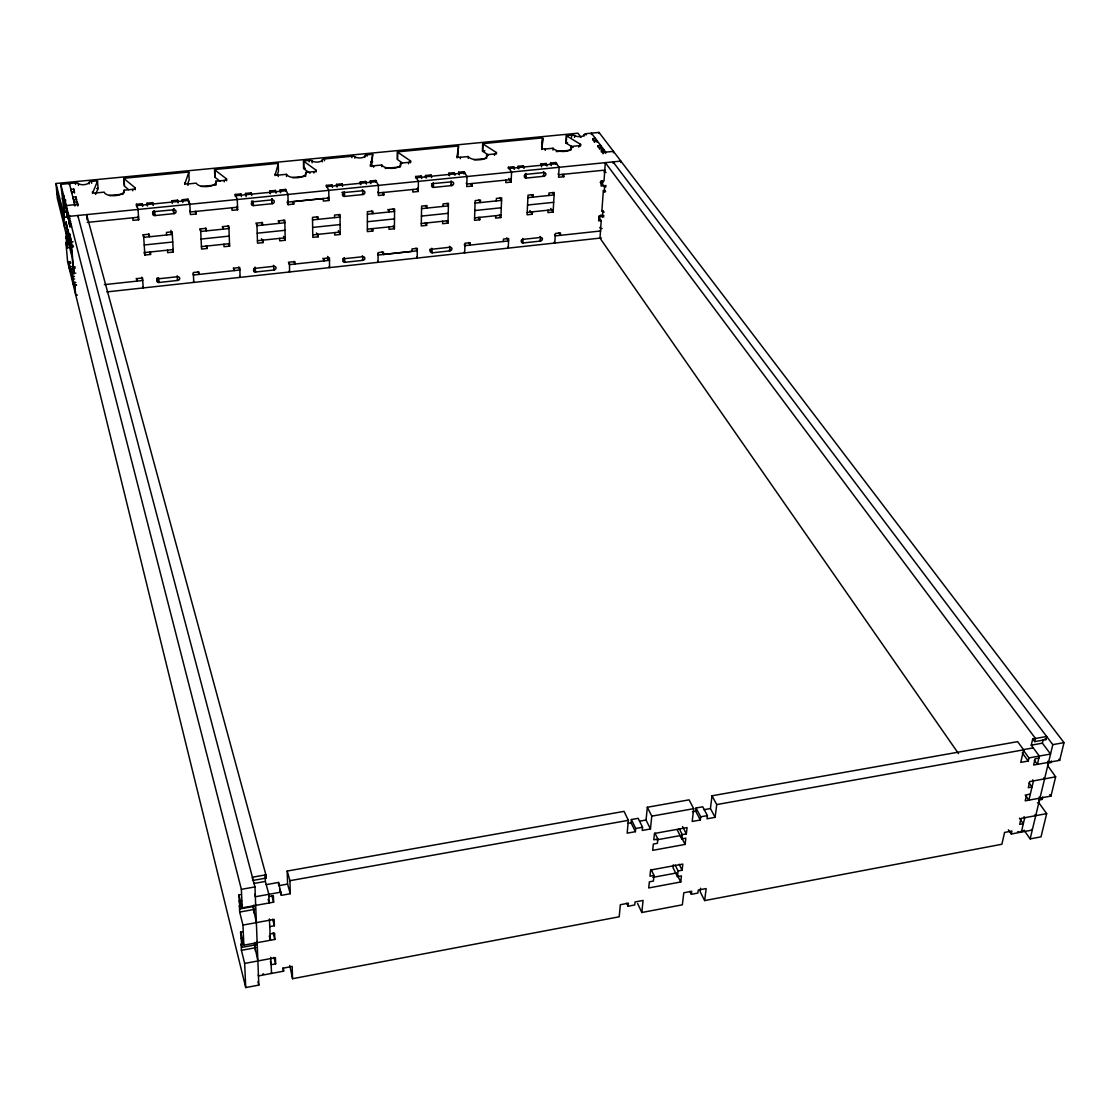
<?xml version="1.0" encoding="UTF-8"?>
<svg xmlns="http://www.w3.org/2000/svg" width="1120" height="1120" viewBox="0 0 1120 1120"><rect width="100%" height="100%" fill="white"/><g stroke="black" fill="none" stroke-linecap="round" stroke-linejoin="round"><path stroke-width="1.5" d="M364.952 157.234L364.952 155.834A2.744 1.204 0.5 0 1 367.052 154.798L372.68 154.266L371.672 166.544M365.75 183.344L365.75 181.454L360.276 182L360.276 184.366M366.394 184.114L365.75 181.454M367.052 156.212L367.052 154.798M370.314 182.896L370.314 180.992L375.774 180.46L378.406 185.388L378.364 195.51L383.824 194.95L383.838 192.43M370.328 166.264L372.75 154.602M370.958 183.652L370.314 180.992M371.546 211.134L372.834 213.64L372.848 211.134L367.388 211.708L367.36 231.616L372.778 231.042L372.792 228.564M373.66 167.202L373.674 165.788A2.772 1.218 0.5 0 1 370.328 164.85M375.774 181.874L375.774 180.46M381.738 166.642L381.752 164.99L373.674 165.788M416.654 257.124L417.172 258.076L417.326 248.36L411.992 248.934L411.964 251.37L383.446 254.464L383.46 252.028L378.098 252.616L378.042 262.346L377.566 261.38M63.21 196.294L65.058 205.94L63.224 196.35L64.33 196.308M389.018 226.87L389.004 229.334L394.394 228.774L394.576 208.908L389.158 209.454L389.144 211.96L387.814 209.454M397.292 159.32L397.362 151.886L458.472 145.978L457.758 157.5M400.498 166.208L400.54 163.156L408.562 162.372A2.758 1.218 1 0 0 410.55 160.93L397.67 152.208L397.586 159.642L402.388 162.918M408.548 163.786L408.562 162.372M410.536 162.806L410.55 160.93M412.874 189.518L412.832 192.038L418.25 191.478L418.418 181.37M415.604 177.912L415.632 176.484L421.036 175.952L421.708 178.584M421.008 177.366L421.036 175.952M425.502 177.394L425.544 175.504L430.934 174.958L431.62 177.59M426.216 178.136L425.544 175.504M425.544 205.576L426.944 208.054L426.986 205.562L421.61 206.122L421.26 225.932L426.608 225.372L426.664 222.908M430.906 176.386L430.934 174.958M430.136 250.81L430.178 249.228M433.174 182.7L433.622 187.404L451.584 185.584L451.136 180.894A2.086 1.806 -32.3 0 1 450.842 181.244M442.694 221.228L442.638 223.692L447.958 223.132L448.462 203.35L443.1 203.896L443.044 206.388M448.812 175.07L448.868 173.18L454.23 172.648L454.93 175.266M449.554 175.798L448.868 173.18M454.188 174.062L454.23 172.648M456.932 157.794L458.556 146.328M458.64 174.09L458.696 172.2L464.044 171.668L467.026 176.526L466.718 186.578L472.08 186.032L472.15 183.526M459.396 174.818L458.696 172.2M460.306 158.704L460.334 157.304A2.744 1.204 1.6 0 1 456.974 156.394M463.974 174.02L464.044 171.668M468.202 158.396L468.258 156.534L460.334 157.304M478.87 200.074L480.382 202.524L480.466 200.046L475.146 200.606L474.502 220.332L479.78 219.772L479.864 217.322M488.558 155.106L482.734 151.354L483 143.962A2.702 1.176 1.9 0 1 482.79 143.794M486.542 158.452L486.668 154.728L494.55 153.958A2.73 1.19 2 0 0 496.398 152.544L483 143.962M494.494 155.358L494.55 153.958M496.342 153.93L496.398 152.544M495.698 215.656L495.614 218.106L500.864 217.56L501.676 197.862L496.384 198.408L496.286 200.886M503.356 241.486L503.454 239.078L508.676 238.504L508.256 248.15L507.682 247.212M505.918 180.11L505.82 182.616L511.126 182.07L511.56 172.046L508.396 167.258L513.688 166.726L514.416 169.33M508.34 168.658L508.396 167.258M513.604 168.602L513.688 166.726M518.014 168.168L518.098 166.292L523.376 165.76L524.104 168.364M518.826 168.882L518.098 166.292M523.292 167.636L523.376 165.76M526.232 178.052L525.798 173.404M531.552 194.656L533.162 197.078L533.288 194.614L528.024 195.146L527.086 214.788L532.308 214.242L532.42 211.806M540.848 165.424L540.918 164.01L546.182 163.492L546.924 166.082M541.828 149.492L542.696 138.208L542.024 149.254M542.192 145.208L542.584 137.872L482.678 143.654L482.412 151.032L484.918 150.794M541.66 166.838L540.918 164.01M545.23 150.388L545.3 149.002A2.716 1.176 2.7 0 1 541.898 148.092M546.07 165.368L546.182 163.492M548.072 210.154L547.932 212.59L553.126 212.044L554.232 192.458L548.996 192.99L548.87 195.454M550.466 164.458L550.55 163.058L555.786 162.54L559.118 167.3L558.558 177.268L563.794 176.736L563.934 174.258M551.292 165.648L550.55 163.058M552.958 150.094L553.056 148.232L545.3 149.002M555.702 163.94L555.786 162.54M573.132 147.434L566.23 143.22A2.674 1.148 2.9 0 1 565.992 143.024L566.314 135.576L571.69 135.058A2.688 1.148 3 0 1 574.644 135.576A5.362 2.282 3 0 0 580.552 136.612A5.362 2.282 3 0 0 584.234 134.652A2.674 1.148 3.1 0 1 586.068 133.672L599.018 132.426L1064 742.644L1059.688 760.34L1033.634 765.03L1035.104 758.8L1038.842 758.128M566.23 143.22L566.65 135.884A2.688 1.148 2.9 0 1 566.426 135.702M570.934 149.478L571.116 146.468L578.83 145.712A2.702 1.162 3.1 0 0 580.552 144.326L566.65 135.884M571.55 137.354L571.69 135.058M574.532 137.41L574.644 135.576M578.746 147.098L578.83 145.712M580.44 146.16L580.552 144.326M584.15 136.024L584.234 134.652M585.984 135.044L586.068 133.672M591.332 134.526L591.416 133.154L605.738 152.138L605.654 153.37M592.746 140.028L592.83 138.656L595.378 138.404L595.168 141.624M594.454 142.296L592.83 138.656M596.988 142.282L597.086 140.672L594.538 140.924M598.024 147.056L598.108 145.67L600.67 145.418L600.474 148.414M598.948 133.448L599.018 132.426M599.746 149.352L598.108 145.67M601.3 151.928L601.426 150.08L604.002 149.828L603.778 153.062M602.308 149.1L602.406 147.714L599.844 147.966M600.964 183.638L601.16 180.824M603.078 153.79L601.426 150.08M600.628 215.642L600.53 217L599.564 215.628M598.654 216.93L601.23 220.584L599.998 238.126L958.524 753.648M603.876 216.832L602.434 216.986L602.77 212.156L601.902 210.938L603.33 190.652L605.262 190.456M605.668 191.702L604.212 191.856L604.562 186.956L602.798 184.59L602.098 180.95M613.354 152.768L613.466 151.382L603.176 152.39M613.004 163.128L613.088 161.882L1052.8 744.646L1030.148 838.894L1041.012 836.836L1046.682 813.624L1038.758 802.634L1037.4 802.886M620.774 162.498L620.872 161.098L69.006 216.37L69.902 226.758L71.554 226.59M279.566 888.902L281.344 895.342L290.29 893.732L287.574 884.086L287.21 871.052L624.05 811.37L628.376 820.33L627.158 833.154L635.404 831.67L635.726 828.478L631.372 819.532L638.176 818.314L642.558 827.26L642.236 830.452L650.454 828.968L651.77 816.158L647.346 807.254L689.08 799.848L693.7 808.682L692.188 821.464L700.322 820.008L700.7 816.816L696.066 807.996L702.758 806.806L707.42 815.612L707.028 818.79L715.12 817.334L716.73 804.566L712.012 795.788L1017.618 741.65L1023.638 749.84L1020.754 762.384L1028.244 761.04L1028.972 757.904L1022.952 749.714L1033.27 747.88M635.404 831.67L631.064 822.724L631.372 819.532M1031.786 829.346L1032.276 830.046L1011.248 834.008L1011.934 831.04L1004.598 832.426L1001.882 844.256L704.634 900.592L706.16 888.566L698.264 890.064L697.886 893.074L691.348 894.306L691.712 891.296L683.788 892.78L682.36 904.82L641.816 912.506L643.062 900.438L635.054 901.95L634.746 904.974L628.11 906.234L628.404 903.196L620.354 904.708L619.206 916.79L292.53 978.712L289.786 965.44M650.454 828.968L646.044 820.036L647.346 807.254M651.098 869.456L653.996 875.448L653.394 881.09L649.376 881.832L648.732 887.95L680.736 881.972L681.45 875.868L677.446 876.61L673.008 867.65L673.33 864.85M654.92 833.098L657.86 839.048L657.412 843.304L653.338 844.046L652.68 850.346L685.104 844.424L685.832 838.138L681.786 838.88L677.264 829.99M677.446 876.61L678.104 870.982L675.136 865.018M681.786 838.88L682.276 834.624L679.252 828.702M678.104 870.982L682.108 870.24L682.822 864.08L650.608 870.03L649.964 876.204L653.996 875.448M682.276 834.624L686.336 833.896L687.064 827.568L654.444 833.462L653.786 839.79L657.86 839.048M700.322 820.008L695.688 811.174L696.066 807.996M700.56 888.216L700.14 891.646L704.634 900.592M715.12 817.334L710.43 808.542L712.012 795.788M1034.348 760.256L1037.372 764.358L1039.332 756.056L1031.254 745.164L1032.71 738.92L1034.11 738.668M1035.468 738.486L1046.654 736.498L1045.912 739.634L1034.726 741.622L1035.468 738.486L605.304 162.666L604.03 180.838L601.44 181.104L601.09 186.018L606.018 185.514M1028.972 757.904L1050.532 754.04L1042.398 743.176L1043.238 739.676M1024.352 830.396L1022.952 830.844M1038.842 802.27L1039.556 799.274M1030.344 794.08L1026.648 794.766L1025.22 800.842L1050.966 796.082L1055.656 776.832L1047.662 765.562M1047.76 765.17L1048.488 762.104M1038.758 800.016L1042.174 799.386L1042.748 796.992M1047.606 763.14L1051.064 762.51L1051.442 760.956M277.2 175.154L278.446 171.248L278.222 163.38L214.522 169.526L214.844 177.086M274.96 175.602L278.264 163.73M187.6 183.918L189.182 179.942L188.776 172.004L123.788 178.276L124.306 185.892M184.632 184.436L188.79 172.368M96.152 192.864L98.084 188.818L97.51 180.81L91.518 181.384A2.87 1.26 -3 0 0 89.068 182.476A5.74 2.52 -3.1 0 1 84.154 184.646A5.74 2.52 -3.1 0 1 78.316 183.512A2.884 1.26 -3.2 0 0 75.404 182.938L60.802 184.352L63.798 208.908L65.408 208.754M92.428 193.452L97.496 181.174M262.836 974.022L263.648 973.868M1017.534 831.866L1018.892 831.6M292.53 978.712L292.208 966.448L283.514 968.086L283.598 971.166L258.468 975.898L258.258 975.086M67.508 242.438L65.926 242.606L67.62 261.856L245.728 987.574L258.818 985.096L254.968 886.914L77.812 215.474L77.924 216.79M245.728 987.574L244.664 963.424L275.436 957.684L275.632 963.886L271.264 964.698L270.41 961.436M1046.682 813.624L1021.076 818.398L1019.676 824.376L1023.33 823.69L1019.438 818.16M242.774 943.81L241.136 944.104L241.948 947.366L256.774 944.622M244.664 963.424L241.416 950.334L256.186 947.604M652.806 877.38L676.298 873.012L680.736 881.972M241.948 947.366L240.59 932.092L242.242 931.798M269.948 926.576L274.386 925.764L274.176 919.38L242.956 925.078L243.852 945.154L274.834 939.428L274.624 933.114L270.2 933.926M240.87 938.378L242.522 938.07M241.682 941.626L243.334 941.318M1055.656 776.832L1029.742 781.564L1028.3 787.696L1032.01 787.01L1029.028 782.894M255.248 906.164L240.212 908.88L239.19 901.32L241.71 900.872M268.926 896.49L273.406 895.678L273.616 902.174L242.2 907.844L238.896 894.866L240.576 894.558M240.016 904.554L241.682 904.246M242.956 925.078L239.68 912.058L239.386 905.646L241.066 905.352M239.68 912.058L254.66 909.342M656.796 839.846L680.582 835.534L685.104 844.424M253.638 883.512L265.356 881.426L265.132 874.902L266 878.108L252.532 880.502M1031.254 745.164L1042.398 743.176M266.224 884.632L278.572 882.434L281.344 895.342M242.2 907.844L241.374 889.336L254.968 886.914M290.29 893.732L289.94 880.684L628.376 820.33M651.77 816.158L693.7 808.682M716.73 804.566L1023.638 749.84M1052.8 744.646L1064 742.644M287.574 884.086L278.67 885.682L278.572 882.434M627.788 823.298L631.064 822.724M639.492 821.212L646.044 820.036M692.454 811.748L695.688 811.174M703.99 809.69L710.43 808.542M281.246 892.094L255.346 896.742L254.716 894.292M635.726 828.478L642.558 827.26M700.7 816.816L707.42 815.612M86.716 215.908L86.604 214.606L265.888 874.832L252.406 877.226L252.462 878.654M77.42 295.064L75.81 295.246L74.27 282.548L75.894 282.38M106.834 291.9L601.426 237.958M72.786 267.848L74.13 273.266L75.754 273.084M74.634 283.738L73.024 283.948L72.17 273.994L74.312 273.77M73.808 276.374L72.38 276.514L75.166 287.812M72.17 273.994L72.828 276.682L74.438 276.514M601.23 220.584L598.668 220.864L599.004 216.048L603.89 215.516M74.648 279.006L73.052 279.174L72.828 276.682M76.104 284.872L74.494 285.04L74.27 282.548M74.942 285.278L76.566 285.096M602.098 228.48L600.67 228.634L599.802 227.416M158.872 278.32L157.696 278.446A2.128 1.848 -14.5 0 1 156.716 278.334M343.014 258.426L344.148 258.3M104.412 284.634L142.716 280.504L141.722 277.228M600.712 230.972L555.212 235.9L554.596 234.962M144.718 252.56L173.166 249.578M201.432 246.596L229.53 243.656M257.446 240.716L285.18 237.804M312.746 234.906L340.144 232.036M367.36 229.18L394.422 226.338M421.302 223.51L448.028 220.696M474.572 217.91L500.962 215.138M527.198 212.38L553.266 209.65M67.62 261.856L70.238 261.576M70.462 268.702C72.842 278.866 65.996 262.206 70.658 262.878M144.046 252.392L144.872 255.052L150.57 254.45L150.416 251.93M166.614 234.948L166.46 232.4L172.172 231.812L173.306 252.056L167.636 252.644L167.482 250.138M207.074 245.98L207.186 248.486L201.558 249.074L200.592 228.886L206.262 228.298L206.374 230.846L205.422 228.242M222.32 226.506L223.3 229.096L223.202 226.562L228.83 225.974L229.628 246.12L224.028 246.708L223.93 244.202M263.004 240.1L263.074 242.592L257.516 243.18L256.9 223.09L262.486 222.516L262.57 225.036L261.492 222.474M278.18 220.752L279.286 223.314L279.216 220.78L284.788 220.22L285.236 240.268L279.706 240.842L279.65 238.35M318.248 234.304L318.276 236.782L312.788 237.356L312.494 217.364L318.01 216.79L318.052 219.296L316.862 216.762M334.558 217.602L334.53 215.082L340.032 214.522L340.158 234.472L334.698 235.06L334.684 232.568M70.7 263.074L69.118 263.242L69.44 266.938L71.022 266.77M69.398 266.742L70.98 266.574M74.984 266.686L73.36 266.854L74.13 273.266M601.902 210.938L603.358 210.784M73.696 268.212L75.334 268.03M602.77 212.156L604.226 212.002M69.076 263.046L70.462 268.744L72.058 268.534M72.38 272.244L70.798 272.44L70.462 268.744M312.536 219.912L340.046 217.07L338.814 214.536M367.388 214.242L394.562 211.428L393.218 208.936M421.568 208.642L448.392 205.87L446.95 203.406M475.062 203.112L501.564 200.382L500.024 197.932M527.912 197.652L554.092 194.95L552.44 192.528M73.164 245.476L71.526 245.658L71.876 246.988L73.514 246.82M65.926 242.606L67.2 247.772L68.796 247.604M144.228 244.972L172.746 242.004M201.082 239.05L229.236 236.11M257.208 233.198L285.012 230.3M312.634 227.43L340.088 224.56M367.374 221.718L394.492 218.904M421.428 216.09L448.21 213.304M474.824 210.532L501.27 207.774M527.548 205.03L553.672 202.314M581.014 137.298L577.976 133.21L56 183.498L63.266 212.296L64.652 228.13L65.94 233.254L67.522 233.086M67.2 247.772L66.052 236.95L67.634 236.796M600.124 182.266L603.4 181.93M66.052 236.95L66.374 238.252L67.97 238.084M66.444 241.514L68.04 241.346M70.084 236.53L71.428 241.864L73.066 241.696M604.562 186.956L606.004 186.802M66.766 242.816L68.362 242.648M68.348 213.094L66.892 213.248L69.678 224.154M66.22 205.492L67.116 215.824L69.748 215.628M64.862 212.142L63.266 212.296L64.54 217.378L66.15 217.224M67.116 215.824L67.788 218.428L69.958 218.204M253.106 201.684L251.944 201.796A2.142 1.89 -20.9 0 1 251.356 201.782M431.494 183.736L451.682 181.818A2.1 1.806 -32.3 0 1 453.656 183.512A2.1 1.806 -32.3 0 1 451.584 185.598L450.772 184.212M524.916 174.342L526.022 174.244M70.658 221.354L69.006 221.522L69.902 226.758M69.23 224.112L70.868 223.944M87.248 222.404L138.558 217.21L138.25 216.23M543.2 175.364L543.816 176.288L544.012 172.536L526.414 174.314A2.086 1.778 -35.4 0 0 524.328 176.386A2.086 1.778 -35.4 0 0 526.232 178.066L543.816 176.274A2.086 1.764 -36.1 0 0 545.888 174.216A2.086 1.764 -36.1 0 0 544.012 172.55L543.396 171.626M604.996 170.086L558.698 174.762L558.068 173.866M142.674 206.444L142.17 203.7L136.402 204.274L138.04 209.468L138.726 219.8L132.944 220.388L132.776 217.812M195.944 211.428L196.07 213.99L190.372 214.564L189.84 204.26L187.992 199.15L182.28 199.71L182.364 201.166M241.43 196.588L240.856 193.886L235.228 194.446L237.272 199.528L237.65 209.776L232.008 210.35L231.91 207.788M287.028 202.132L288.162 204.666L293.734 204.092L293.678 201.558L323.33 198.534L323.358 201.082L328.888 200.522L328.79 190.344L326.354 185.374L331.87 184.828L332.5 187.488M606.06 172.508L603.946 171.766M64.652 228.13L66.766 227.906M62.076 198.786L64.218 198.576M109.438 195.51L123.172 194.152M201.334 186.48L216.006 185.038M292.558 177.52L305.732 176.218M385.252 168.406L400.498 166.908M473.9 159.698L485.394 158.564M556.248 151.606L570.892 150.164M63.588 200.256L65.772 200.2M76.678 200.872L76.552 199.43L73.654 199.71L73.78 201.166M65.73 201.768L64.638 201.866L64.974 205.73L77.868 204.344L77.98 205.8M77.868 204.344L77.182 201.768L74.27 202.062L74.396 203.504M63.35 203.826L65.506 203.616M64.54 217.378L63.476 207.648L65.086 207.48M63.784 211.05L65.38 210.896M147.056 204.68L146.958 203.224L152.712 202.65L153.216 205.394M171.892 202.202L171.808 200.76L177.534 200.186L178.052 202.916M245.588 194.852L245.546 193.41L251.16 192.85L251.748 195.552M269.92 193.396L269.85 191.002L275.436 190.442L276.038 193.13M280.14 191.884L280.098 189.98L285.67 189.42L287.938 194.46L288.162 204.666M336.476 185.794L336.476 184.366L341.978 183.82L342.608 186.48M64.106 212.324L65.702 212.17M136.808 205.59L188.454 200.438L189.84 204.288M235.732 195.72L286.244 190.694M326.956 186.62L376.432 181.678M416.332 177.73L464.786 172.886M509.18 168.462L556.612 163.744M364.952 155.834A5.488 2.408 0.4 0 1 360.738 157.892A5.488 2.408 0.4 0 1 354.858 156.8A2.758 1.204 0.3 0 0 351.918 156.268L324.436 158.914A2.758 1.218 0 0 0 322.294 159.95A5.53 2.422 -0.2 0 1 317.968 162.022A5.53 2.422 -0.2 0 1 312.088 160.93A2.772 1.218 -0.2 0 0 309.162 160.384L303.45 160.944L303.576 168.448L305.354 168.266M74.592 193.032L73.794 189.084L70.924 189.364L71.05 190.806M96.6 188.594L98.098 188.44M370.902 161.896L372.652 161.714M565.88 142.912L567.56 142.744M74.466 191.59L71.582 191.87L71.708 193.326M92.316 192.01A2.898 1.288 -3 0 0 95.55 192.99L104.146 192.15A10.108 4.494 -2.8 0 0 115.486 195.594A10.108 4.494 -2.8 0 0 124.152 190.19L132.706 189.364A2.87 1.274 -2.5 0 0 135.156 187.824L124.012 178.612L124.544 186.242L128.688 189.686M184.562 183.008A2.842 1.26 -1.8 0 0 187.824 183.96L196.252 183.148A9.94 4.424 -1.6 0 0 207.718 186.522A9.94 4.424 -1.6 0 0 215.852 181.23L224.224 180.404A2.828 1.26 -1.4 0 0 226.506 178.906L214.774 169.862L215.096 177.422L220.206 181.37M274.918 174.174A2.8 1.246 -0.7 0 0 278.222 175.126L286.468 174.314A9.8 4.354 -0.4 0 0 298.06 177.646A9.8 4.354 -0.4 0 0 305.676 172.438L313.88 171.64A2.786 1.232 -0.2 0 0 316.022 170.156L303.73 161.266L303.856 168.77L309.96 173.222M64.372 196.462L63.28 196.574L63.616 200.41M76.552 199.43L75.866 196.868L72.982 197.162L73.122 198.842M1045.142 738.626L1045.912 739.634M1058.918 759.318L1059.688 760.34M1050.434 761.67L1051.064 762.51M1032.71 738.92L1034.726 741.622M1047.774 761.32L1048.544 762.342M1043.812 777.826L1044.568 778.848M1022.238 752.836L1028.244 761.04M1049.832 794.528L1050.966 796.082M1032.71 779.856L1033.466 780.878L1028.902 800.156L1025.192 794.976M603.33 190.652L604.212 191.856M1041.544 798.532L1042.174 799.386M1039.192 797.076L1039.948 798.112M1034.992 814.632L1035.734 815.668M600.922 214.886L602.434 216.986M1024.016 816.676L1024.744 817.712L1021.342 832.104L1020.852 831.404M1024.128 830.326L1030.148 838.894M562.114 174.356L563.794 176.736M1008.35 829.836L1011.248 834.008M550.676 208.39L553.126 212.044M524.426 175.336L526.232 178.066M558.726 232.848L560.364 235.326L560.504 232.918L555.352 233.478L554.806 243.082L554.19 242.144M510.636 178.654L511.224 179.564L466.802 184.044L466.242 183.134M529.9 210.56L532.308 214.242M508.76 178.458L511.126 182.07M539.98 236.53L540.582 237.482A2.044 1.708 -33.7 0 1 542.43 239.05A2.044 1.708 -33.7 0 1 540.4 241.066L523.138 242.956A2.044 1.708 -33.1 0 1 521.276 241.346A2.044 1.708 -33.1 0 1 523.306 239.33L540.582 237.454L540.4 241.08L539.798 240.128M522.718 238.392L523.138 242.956L521.374 240.128M499.324 215.082L500.864 217.56M506.688 237.888L508.578 240.94L464.926 245.658L464.24 244.482M470.582 183.596L472.08 186.032M478.282 217.294L479.78 219.772M468.72 242.55L470.19 245.07L470.26 242.648L464.996 243.222L464.702 252.896L464.156 251.944M431.76 184.184L433.622 187.418A2.1 1.82 -31.4 0 1 431.634 185.738A2.1 1.82 -31.4 0 1 433.706 183.638M446.53 220.626L447.958 223.132M415.632 176.484L418.418 181.398M417.774 188.02L418.292 188.944L378.364 192.976L377.874 192.052M416.864 189.028L418.25 191.478M449.456 246.302L449.988 247.268A2.058 1.75 -30.1 0 1 451.92 248.85A2.058 1.75 -30.1 0 1 449.89 250.88L432.264 252.812A2.058 1.75 -29.3 0 1 430.318 251.202A2.058 1.75 -29.3 0 1 432.348 249.172L449.988 247.254L449.89 250.908L449.358 249.928M425.222 222.866L426.608 225.372M431.816 248.206L432.264 252.812L430.304 249.228M415.884 248.178L417.284 250.81L378.084 255.052L377.594 254.086M382.494 192.472L383.824 194.95M393.064 226.24L394.394 228.774M360.276 182L360.92 184.66M362.362 189.812L362.852 190.75A2.114 1.848 -27.7 0 1 364.91 192.444A2.114 1.848 -27.7 0 1 362.852 194.544L344.512 196.406A2.114 1.862 -26.7 0 1 342.426 194.712A2.114 1.862 -26.7 0 1 344.484 192.598L344.022 191.66M362.362 193.62L362.852 194.544L362.852 190.75L342.636 192.654A2.114 1.862 -26.7 0 1 342.076 192.64M682.542 826.504L686.336 833.896M371.49 228.508L372.778 231.042M382.144 251.916L383.446 254.464M679.126 864.276L682.108 870.24M342.37 192.108L344.512 196.406L344.484 192.598M689.85 891.324L691.348 894.306M336.476 184.366L337.092 187.04M362.362 255.738L362.838 256.704A2.072 1.778 -26 0 1 364.854 258.314A2.072 1.778 -26 0 1 362.838 260.358L344.848 262.304A2.072 1.792 -25.1 0 1 342.818 260.694A2.072 1.792 -25.1 0 1 344.834 258.65L362.838 256.704L362.838 260.358L362.362 259.392M328.412 197.036L328.86 197.988L288.106 202.104L287.672 201.152M327.67 198.016L328.888 200.522M338.324 230.65L340.158 234.472M344.372 257.67L344.848 262.304L343.252 258.916M637.588 903.434L641.816 912.506M626.71 903.196L628.11 906.234M328.02 257.152L329.476 260.302L289.464 264.628L288.414 262.178M316.512 232.946L318.276 236.782M329.098 266.658L329.546 267.624L329.448 257.866L324.016 258.44L324.044 260.89L322.854 258.3M292.6 201.572L293.734 204.092M280.098 189.98L280.686 192.668M283.724 220.22L284.844 222.768L256.984 225.652L255.92 223.076M269.85 191.002L270.438 193.69M271.642 198.688L272.258 203.7L253.54 205.604A2.142 1.89 -21 0 1 251.356 203.91A2.142 1.89 -21 0 1 253.414 201.768L272.146 199.864A2.142 1.89 -22.2 0 1 274.302 201.586A2.142 1.89 -22.2 0 1 272.258 203.714L271.628 202.272M283.57 236.39L285.236 240.268M293.818 261.422L294.938 264.026L294.896 261.576L289.408 262.164L289.618 271.978L289.198 270.998M253.008 200.802L253.526 205.59L251.65 201.068M245.546 193.41L246.134 196.602M273.504 265.314L274.008 270.004L255.654 271.992A2.1 1.82 -20.2 0 1 253.526 270.354A2.1 1.82 -20.2 0 1 255.528 268.282L273.91 266.294A2.1 1.82 -21.2 0 1 276.01 267.918A2.1 1.82 -21.2 0 1 274.008 269.976L273.602 268.996M261.478 238.714L263.074 242.592M237.174 206.248L237.552 207.2L190.232 211.988L189.882 211.022M236.628 207.228L237.65 209.776M255.038 267.05L255.654 271.992L254.184 268.268L254.198 271.712M227.934 225.96L228.942 228.55L200.718 231.462L199.766 228.858M238.714 267.036L239.862 270.004L193.424 275.016L193.074 274.022M228.634 243.516L229.628 246.12M239.75 276.374L240.128 277.382L239.764 267.512L234.22 268.114L234.304 270.578L233.31 267.946M195.132 211.414L196.07 213.99M206.234 245.868L207.186 248.486M182.28 199.71L182.812 202.44M198.086 271.74L199.024 274.4L198.898 271.922L193.298 272.524L193.788 282.422L193.452 281.414M171.808 200.76L172.34 203.49M173.474 208.796L174.034 213.626L154.896 215.572A2.17 1.932 -14.3 0 1 152.614 213.85A2.17 1.932 -14.3 0 1 154.658 211.708L154.336 210.714M173.026 210.714L174.034 213.64A2.17 1.918 -15.6 0 0 176.078 211.498A2.17 1.918 -15.6 0 0 173.81 209.776L153.608 211.68A2.17 1.932 -14.2 0 1 152.81 211.624M171.43 231.784L172.312 234.402L143.724 237.356L142.898 234.724M172.424 249.41L173.306 252.056M177.184 275.716L177.73 280.448L177.394 279.426M153.426 211.106L154.896 215.572L154.658 211.68M146.958 203.224L147.476 205.968M148.624 234.094L149.464 236.726L149.296 234.178L143.556 234.766L144.872 255.052M158.424 277.746L158.97 282.492L177.73 280.434A2.128 1.848 -15.7 0 0 179.732 278.348A2.128 1.848 -15.7 0 0 177.52 276.724L158.746 278.768A2.142 1.848 -14.6 0 0 156.744 280.84A2.142 1.848 -14.6 0 0 158.97 282.464L157.696 278.446L157.892 281.694M149.744 251.79L150.57 254.45M137.9 217.196L138.726 219.8M157.766 281.652L157.36 278.516M142.898 286.93L143.206 287.938L142.548 277.998L136.878 278.614L137.046 281.092L136.248 278.404M287.21 871.052L289.94 880.684M271.866 895.706L273.616 902.174M265.356 881.426L268.842 894.32L269.15 902.972L268.156 899.332M272.65 919.268L274.386 925.764M282.73 967.904L283.598 971.166M269.402 918.974L270.424 940.24L269.29 935.97M273.098 932.932L274.834 939.428M273.91 957.362L275.632 963.886M270.732 957.264L271.558 973.434L271.348 972.608M255.374 904.19L255.696 905.408M253.316 905.464L253.582 906.472M256.368 922.628L252.84 905.646M256.844 941.472L257.152 942.69M60.802 184.352L241.374 889.336M254.814 943.712L255.122 944.93M257.88 960.96L254.422 944.79M63.476 207.648L63.798 208.908M239.386 905.646L240.212 908.88M257.964 981.708L258.818 985.096M66.276 224.224L68.992 234.934M56.658 190.904L63.924 219.828M66.934 231.812L71.12 248.472M69.762 243.082L68.124 229.922L68.348 232.47M64.582 227.332L57.316 198.282L56 183.498M67.592 239.358L71.778 256.088M240.59 932.092L243.852 945.154M66.92 226.814L66.052 221.69L68.46 244.482L68.236 241.976M65.94 233.254L66.374 238.252M63.266 212.296L63.35 213.29M71.428 241.864L71.876 246.988M71.092 240.52L73.794 271.908M70.756 239.19L69.86 233.968L73.682 273.07L73.458 270.55M67.564 215.852L67.788 218.428M75.866 196.868L76.118 199.766M73.794 189.084L74.032 191.968M75.068 205.926L69.384 183.526L69.51 184.968M74.48 204.484L74.564 205.45M78.316 183.512L78.484 185.43M75.404 182.938L75.53 184.38M77.182 201.768L77.504 205.646M86.828 217.224L87.038 219.828M91.518 181.384L91.672 183.302M89.068 182.476L89.18 183.904M95.55 192.99L95.662 194.432M124.152 190.19L124.334 192.752M132.706 189.364L132.804 190.792M136.402 204.274L136.57 206.696M135.156 187.824L135.282 189.742M142.17 203.7L142.296 205.646M152.712 202.65L152.824 204.596M170.982 230.44L171.178 233.8M177.534 200.186L177.632 202.118M187.824 183.96L187.894 185.402M187.992 199.15L188.09 201.068M238.896 894.866L239.19 901.32M241.136 944.104L241.416 950.334M215.852 181.23L215.978 184.324M226.506 178.906L226.59 180.81M253.54 905.394L253.834 912.87M255.024 942.424L255.374 951.146M224.224 180.404L224.28 181.832M235.228 194.446L235.298 196.364M240.856 193.886L240.912 195.328M265.888 874.832L266 878.108M251.16 192.85L251.216 194.292M275.436 190.442L275.478 191.87M278.222 175.126L278.25 176.54M286.468 174.314L286.524 176.442M285.67 189.42L285.698 190.862M309.162 160.384L309.176 161.798M305.676 172.438L305.718 175.28M313.88 171.64L313.908 173.054M312.088 160.93L312.116 162.806M316.022 170.156L316.05 172.046M327.684 256.424L327.712 259.35M326.354 185.374L326.368 186.802M324.436 158.914L324.464 160.79M322.294 159.95L322.308 161.826M331.87 184.828L331.884 186.256M341.978 183.82L341.978 185.248M354.858 156.8L354.858 158.214M351.918 156.268L351.918 157.668M571.116 146.468A9.492 4.102 2.9 0 1 564.998 151.396A9.492 4.102 2.9 0 1 553.056 148.232M482.734 151.354A2.702 1.176 1.9 0 1 482.538 151.172M486.668 154.728A9.576 4.186 1.8 0 1 480.088 159.74A9.576 4.186 1.8 0 1 468.258 156.534M400.54 163.156A9.674 4.27 0.8 0 1 393.47 168.266A9.674 4.27 0.8 0 1 381.752 164.99M362.642 189.784A2.1 1.848 -27.7 0 1 362.376 190.12M174.314 208.894A2.156 1.918 -15.5 0 1 173.082 209.692M272.342 198.884A2.128 1.89 -22.2 0 1 271.558 199.612"/></g></svg>
